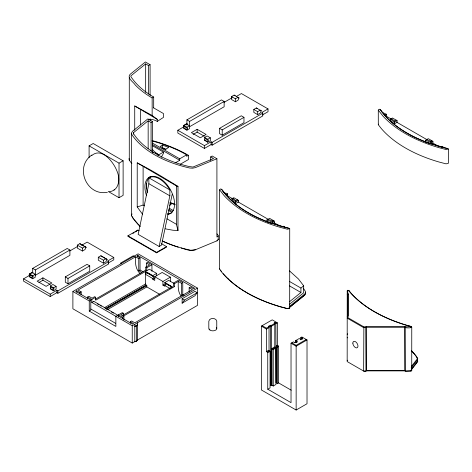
<?xml version="1.0" encoding="UTF-8"?>
<svg xmlns="http://www.w3.org/2000/svg" width="472" height="472" viewBox="0 0 472 472"><rect width="100%" height="100%" fill="white"/><g stroke="black" fill="none" stroke-linecap="round" stroke-linejoin="round"><path stroke-width="0.71" d="M210.671 160.545L210.671 156.893L212.205 156.008L216.913 158.728L216.913 237.009L218.123 236.136L218.058 235.251A129.074 74.523 0 0 0 216.996 233.882M288.917 308.387L286.893 308.464L280.598 306.771A129.074 74.523 0 0 1 222.695 273.341L219.61 269.128L219.61 189.809C221.032 186.77 223.728 192.187 224.666 193.142A119.994 69.278 0 0 0 268.373 222.2L282.462 226.707M227.657 196.128L227.657 193.927L226.377 193.19L225.929 193.449L222.831 191.661M252.337 295.743A128.49 74.187 0 0 0 260.326 299.561A128.561 74.222 0 0 0 271.76 304.045A128.49 74.187 0 0 0 280.84 306.93L287.46 308.67L289.684 308.004L289.725 228.654L267.978 221.964A120.72 69.697 0 0 1 224.011 192.729L221.474 189.254M289.466 301.767L300.935 292.487L300.935 288.056L303.679 285.831L298.475 278.999L289.495 270.893M380.155 109.551L382.686 113.026A120.72 69.697 0 0 0 426.658 142.261L448.4 148.951L448.4 163.282L446.052 163.849L439.279 162.079A129.074 74.523 0 0 1 381.376 128.644L378.308 124.738L378.284 110.106C379.706 107.067 382.408 112.489 383.341 113.439A119.994 69.278 0 0 0 427.048 142.497L430.411 143.659M386.332 117.05L386.332 114.224L382.131 112.318M133.452 134.131L133.452 132.703L148.161 120.802L151.064 122.478L152.598 121.593L152.598 152.314M232.891 198.228L235.729 200.73L235.634 203.585L238.413 201.987L238.413 200.358L233.805 197.703L231.964 198.765L231.964 200.388L235.634 203.585M391.565 118.525L394.403 121.027L394.315 123.882L397.088 122.283L397.088 120.655L392.486 118L390.639 119.062L390.639 120.684L394.315 123.882M129.015 158.557L129.287 160.209L131.871 163.69M140.119 226.353A101.209 58.434 0 0 1 137.741 224.017L133.57 219.167L131.452 215.615L131.511 132.892L132.479 131.328L147.889 118.873L152.598 121.593M131.452 215.615L132.036 213.899M347.811 317.296L347.811 294.481L347.174 294.115L347.716 293.537L347.864 290.256L348.637 290.475L350.395 292.669A129.617 74.836 0 0 0 406.982 325.338C415.431 326.978 410.723 328.506 405.247 327.639L404.61 327.273L366.62 327.273L363.641 327.639L347.174 318.134L347.716 317.562L347.716 316.47M411.761 327.12L411.731 370.762L405.247 371.069L405.247 327.639L405.472 326.884L411.106 326.589M410.793 370.673L411.2 371.081L405.472 371.198L404.61 370.697L366.62 370.697L365.753 371.198L363.865 371.198L347.174 361.558L347.233 290.764L348.076 290.351L349.026 290.699L350.879 292.97A129.074 74.523 0 0 0 407.224 325.503L411.2 326.594M347.174 334.536L347.705 333.792M172.15 194.499L161.53 245.086L159.123 246.478L138.137 234.36L148.863 183.714L148.863 177.802L151.164 176.469M159.123 246.478L169.843 195.827L169.843 189.915A20.986 12.113 60 0 0 148.863 177.802L169.843 189.915M133.452 132.703L133.305 133.352L134.414 134.992A99.209 57.277 0 0 0 188.995 166.504L192.954 167.058L213.568 158.568L210.671 156.893M29.482 276.445L29.866 274.969L29.482 273.937L32.043 272.456L35.241 274.303L35.241 277.259L32.68 278.734L29.482 276.887L29.482 276.445L32.68 278.291L32.68 278.734M32.68 278.291L33.064 276.816L32.68 275.784L29.482 273.937M50.333 288.486L50.716 287.005L50.333 285.973L52.894 284.498L56.091 286.345L56.091 289.295L53.531 290.776L50.333 288.929L50.333 288.486L53.531 290.333L53.531 290.776M53.531 290.333L53.914 288.852L53.531 287.82L50.333 285.973M183.72 127.894L184.104 126.419L183.72 125.381L186.281 123.906L189.478 125.753L189.478 128.708L186.918 130.184L183.72 128.337L183.72 127.894L186.918 129.741L186.918 130.184M186.918 129.741L187.301 128.266L186.918 127.228L183.72 125.381M204.571 139.93L204.954 138.455L204.571 137.423L207.131 135.942L210.329 137.789L210.329 140.744L207.768 142.22L204.571 140.373L204.571 139.93L207.768 141.777L207.768 142.22M207.768 141.777L208.152 140.302L207.768 139.269L204.571 137.423M363.865 326.884L363.641 371.069L365.977 371.069L365.753 326.884L363.865 326.884L347.716 317.562M405.472 326.884L404.834 326.518L404.61 327.273L404.834 370.827L366.396 370.827M217.669 240.095L217.22 240.744M218.217 235.829L218.217 239.67L216.925 240.903M219.61 269.128L219.698 268.828M378.284 124.437L378.379 124.13M305.054 294.139L304.281 295.395L289.566 307.284M417.213 361.747L411.413 369.358M86.022 247.275L85.001 249.564L82.441 251.039L77.325 248.089L77.325 245.133L79.88 243.658L86.022 247.275L79.88 243.658M107.002 259.388L105.976 261.677L103.421 263.152L98.3 260.202L98.3 257.246L100.86 255.771L107.002 259.388L100.86 255.771M238.98 97.987L237.959 100.276L235.398 101.751L231.563 99.533L231.563 96.583L234.118 95.102L238.98 97.987L237.959 97.32L235.398 98.795L231.563 96.583M152.834 278.58L153.86 276.734L145.541 271.86L146.568 272.527L145.541 274.374L152.834 278.58L152.834 279.318L154.751 280.427L154.751 276.734L162.173 272.45L170.357 277.176L170.357 281.477M261.24 110.837L260.214 113.127L257.659 114.602L253.818 112.383L253.818 109.433L256.379 107.952L261.24 110.837L260.214 110.171L257.659 111.646L253.818 109.433M161.288 157.194L163.459 153.435L163.459 152.102L152.332 145.677M271.972 385.288L271.972 348.802L274.273 347.032L275.937 347.994L275.937 384.473L273.247 386.025L271.972 385.288L270.438 385.435L270.438 326.058L270.208 325.302L268.485 326.294L269.028 327.609L266.468 329.084L261.352 326.128L261.352 389.937L296.145 410.026L307.018 403.749L307.018 339.94L301.903 336.984L300.752 337.651L300.752 339.852M278.622 382.922L277.471 383.588L276.191 382.851L276.191 346.365L277.341 345.256L278.622 346.442L278.622 382.922L291.206 390.191M154.751 276.734L162.94 281.459L162.94 285.153L164.858 286.262L164.858 285.525L166.138 283.53L171.607 286.687M136.591 325.922L137.358 324.889L134.797 326.364L136.591 325.922L136.591 341.132L134.797 341.575L132.243 343.055L72.889 308.788L72.889 291.507L138.125 253.842L197.479 288.109L197.479 305.39L136.933 340.341M137.358 322.818L137.358 340.1L136.591 341.132L134.797 341.575L134.797 324.293M182.127 303.177L184.428 300.074L197.219 292.687L194.918 291.36L182.127 298.741L182.127 303.177L194.918 295.791L197.219 292.687M411.549 366.231L417.077 359.192L417.189 358.053L415.861 355.988A90.176 52.062 0 0 0 411.531 350.973M411.153 367.93L417.596 359.717L417.726 358.437L416.357 356.307A90.718 52.38 0 0 0 411.519 350.773M411.153 369.995L417.366 362.154L417.749 361.346L417.555 360.148M347.811 294.481L348.354 293.908L347.716 293.537M91.828 155.034C74.228 166.982 86.518 196.346 107.362 192.299M91.792 155.506C101.751 146.904 113.445 162.097 116.802 170.652C120.401 178.121 119.575 190.558 109.433 191.691M150.102 95.415L150.102 64.694L148.568 65.579L145.665 63.903L130.962 75.803L130.815 76.452L131.918 78.092A99.209 57.277 0 0 0 153.683 97.037L153.683 107.911M289.725 228.654L287.371 229.221L280.598 227.451A129.074 74.523 0 0 1 224.288 195.803L219.61 189.809M448.4 148.951L446.052 149.518L439.279 147.748A129.074 74.523 0 0 1 396.338 127.794L394.197 126.213A129.074 74.523 0 0 1 382.963 116.1L378.284 110.106M289.466 304.281L303.679 292.776L303.679 285.831M289.419 306.47L305.124 293.69L305.561 291.672L304.009 289.236A101.344 58.51 0 0 0 303.236 288.227M289.419 307.502L304.735 295.118L305.596 293.731L305.561 292.705M289.684 308.004L288.988 308.422L288.392 308.092M347.174 291.106L347.716 290.681M136.414 340.837L137.358 340.1M148.733 119.611A20.986 12.113 60 0 1 157.247 121.422L157.247 119.357L152.149 115.475L152.149 97.928L153.683 97.037M89.096 157.63L89.096 145.866L93.19 143.506L123.121 160.787L123.121 195.349L119.027 197.709L108.2 191.461M157.247 121.422L163.459 117.392L163.459 113.551L153.553 107.834M186.918 125.163L186.918 119.847L221.457 99.905L224.141 101.456L224.141 106.772L189.608 126.714L189.608 121.398L224.141 101.456M183.466 127.228L183.466 125.829L187.266 123.635M223.988 102.43L232.218 97.68M89.096 145.866L119.027 163.147L123.121 160.787M262.379 114.979L268.019 111.722L268.019 108.914L261.748 112.531L262.774 113.127L262.774 115.929L212.117 145.175L211.096 144.585L204.441 148.426L177.838 133.063L177.838 130.26L184.487 126.419L183.466 125.829M236.395 96.447L241.41 93.556L268.019 108.914M186.918 127.228L189.478 125.753M162.575 145.081L160.273 146.409L165.389 149.364L168.728 147.435L162.575 145.081L162.575 148.037L165.991 149.347M197.154 129.298L191.396 132.62L200.352 137.789L206.105 134.467L197.154 129.298L197.154 132.107L204.317 136.237M193.125 134.431L197.154 132.107M157.754 155.394L163.459 152.102M219.539 128.337L241.28 115.782L243.971 117.333L243.971 122.649L222.223 135.204L219.539 133.653L219.539 128.337L222.223 129.888L243.971 117.333M207.768 139.269L210.329 137.789M152.444 143.075L179.714 158.816L186.623 154.828L186.623 156.309L188.399 155.282L188.399 159.565L180.127 164.339M177.838 130.26L204.441 145.618L211.096 141.777L212.117 142.367L262.774 113.127M175.342 162.822L179.714 160.297L179.714 158.816M32.68 273.052L32.68 268.397L67.219 248.455L69.903 250.007L69.903 255.322L35.37 275.264L35.37 269.949L69.903 250.007M33.028 272.185L29.229 274.38L29.229 276.149M69.75 250.98L77.349 246.596M108.141 263.087L113.781 259.83L113.781 257.464L107.51 261.087L108.536 261.677L108.536 264.037L57.879 293.283L56.858 292.693L50.209 296.534L23.6 281.17L23.6 278.81L30.249 274.969M81.532 245.363L87.172 242.107L113.781 257.464M32.68 275.784L35.241 274.303M77.325 245.133L82.441 248.089L85.001 246.608M42.917 277.849L37.158 281.17L46.114 286.345L51.867 283.017L42.917 277.849L42.917 280.215L50.079 284.35M169.548 205.302L171.218 204.335L169.855 203.815M38.887 282.539L42.917 280.215M161.448 243.682L166.539 246.626L166.539 247.068L156.562 252.827L127.906 236.283L127.906 235.841L137.883 230.076L139.157 230.814M132.874 233.416L134.119 232.696M135.358 231.976L136.603 231.262L136.603 230.82M65.301 276.887L87.049 264.338L89.733 265.883L89.733 271.205L67.986 283.76L65.301 282.209L65.301 276.887L67.986 278.439L89.733 265.883M53.531 287.82L56.091 286.345M98.3 257.246L103.421 260.202L105.976 258.721M23.6 278.81L50.209 294.168L56.858 290.333L57.879 290.923L108.536 261.677M227.657 193.927L225.946 194.912L233.097 199.042M81.202 294.723L81.202 291.873L79.921 292.616L76.724 290.77L75.703 291.36L90.795 300.074L90.795 310.192L89.261 311.077L89.261 300.959L72.889 291.507M142.992 271.719L140.042 270.013L140.042 257.901L138.762 258.644L135.564 256.798L78.004 290.026L81.202 291.873M189.16 292.015L189.16 287.737L190.44 287L193.638 288.846L194.665 288.256L137.871 255.464L136.845 256.06L140.042 257.901M235.729 200.73L237.387 199.768M386.332 114.224L384.621 115.215L391.778 119.345M238.413 200.358L235.634 201.963L231.964 198.765M127.906 235.841L156.562 252.384L166.539 246.626M87.597 298.469L87.597 297.047L88.878 296.304L92.075 298.151L94.636 296.676L95.657 297.266L95.657 300.221L145.541 271.418L152.834 275.63L156.674 273.412L156.674 275.872M146.438 267.347L146.438 263.075L147.718 262.338L151.937 264.774L151.937 271.276M394.403 121.027L396.067 120.065M397.088 120.655L394.315 122.26L390.639 119.062M138.762 258.644L138.762 270.751L140.042 270.013M95.267 299.266L145.801 270.09L145.801 267.134L149.636 264.922L146.438 263.075M89.261 300.959L90.795 300.074M87.597 297.047L91.822 299.484L95.657 297.266M145.801 267.134L146.821 267.724L151.937 264.774M91.822 299.484L91.822 302.434L93.739 301.331L118.442 315.591M145.801 270.09L146.821 270.68L149.382 269.205L156.674 273.412M152.834 279.318L155.028 278.055M104.182 307.856L145.541 283.973L145.541 271.418M105.457 308.594L146.184 285.082L145.541 283.973M106.094 308.375L146.184 285.23L146.821 285.595L146.821 286.929L107.368 309.703M106.731 308.741L146.821 285.595M271.772 223.492L266.845 221.604L266.845 219.982L269.624 218.377L274.226 221.038L274.226 222.66L272.385 223.728L272.291 220.973L267.984 219.327M162.94 281.459L170.357 277.176M164.858 282.569L172.15 286.781L172.15 287.224L164.858 283.011L164.858 282.569L168.699 280.356L174.451 283.678L178.292 281.459L181.49 283.306L182.764 282.569L182.764 294.681L181.49 295.419L181.49 283.306M272.291 220.973L273.205 220.448M162.94 285.153L165.684 283.572M274.226 221.038L272.385 222.1L266.845 219.982M118.425 316.618L118.425 314.842L122.266 312.629L123.286 313.219L123.286 316.175L174.451 286.634L174.451 283.678M123.286 313.219L120.726 314.694L123.924 316.541L123.924 320.104M430.446 143.789L425.526 141.907L425.526 140.278L428.299 138.674L432.907 141.334L432.907 142.957L431.066 144.025L430.971 141.27L426.664 139.624M122.897 315.219L172.15 286.781M118.425 314.842L122.649 317.278L123.924 316.541M282.439 226.873L283.578 226.212L284.858 226.955L284.409 227.215M430.971 141.27L431.88 140.744M432.907 141.334L431.066 142.397L425.526 140.278M130.319 323.137L130.319 321.709L131.6 320.972L134.797 322.818L192.358 289.584L189.16 287.737M441.113 147.17L442.258 146.515L443.532 147.252L443.084 147.512M91.822 302.434L132.243 325.774L197.479 288.109M261.352 326.128L272.226 319.851L277.341 322.807L277.341 345.256M262.119 325.686L266.468 328.199L268.485 327.037M270.208 325.302L271.488 325.302L274.244 323.709L274.244 322.789L276.574 322.364M269.028 351.068L269.028 326.872L270.438 326.058L271.713 326.058L274.787 324.282L274.244 323.709M277.341 322.807L276.061 323.544L274.787 323.544L274.244 322.789M266.468 351.534L268.391 350.43L270.049 351.386L270.049 387.872L267.748 389.199L267.748 352.72L266.468 351.534L266.468 328.199M267.364 352.053L269.282 350.944M272.356 348.141L273.247 348.655L275.17 347.545M276.574 345.705L277.471 346.218L278.238 345.775M267.748 352.72L270.049 351.386M275.937 347.994L273.247 349.54L271.972 348.802M278.622 346.442L277.471 347.103L276.191 346.365M267.748 389.199L291.029 402.64L291.029 343.262L293.46 341.864L294.74 342.601L296.947 342.224L296.947 341.327M295.378 342.218L295.378 340.754L299.218 338.536L300.493 339.274L302.446 339.073L302.446 338.153M291.796 342.819L296.145 345.333L306.251 339.498M307.018 339.94L296.145 346.218L291.029 343.262M347.174 316.783L348.354 316.098L348.354 293.908M365.753 326.884L366.396 326.518L404.834 326.518M276.191 382.851L275.837 322.789M216.913 158.728L195.337 167.625L192.635 168.179L189.779 168.026A101.215 58.439 0 0 1 177.991 164.881L177.041 164.58A101.215 58.439 0 0 1 137.741 141.895L137.222 141.346A101.215 58.439 0 0 1 131.782 134.538L131.452 133.493M217.267 240.702L195.048 249.924C188.959 251.723 182.87 248.036 177.047 246.708A101.209 58.434 0 0 1 162.179 240.885M134.455 341.775L135.942 341.203M195.337 249.747L190.635 250.284L181.195 247.965M142.674 214.453L137.222 206.972L143.11 205.054L144.361 205.78M113.988 189.95L114.466 189.803M294.994 342.454L296.947 342.224M137.222 206.972L137.222 162.864L148.326 168.787A66.357 3.982 32.4 0 1 161.577 176.434L177.991 186.405L177.991 230.507L172.994 230.247L165.253 228.826M447.533 148.456L441.827 147.205M288.858 228.159L283.147 226.908M441.137 147.004L430.788 143.807M178.251 247.169L177.307 246.874A100.678 58.127 0 0 1 162.521 241.086M137.222 162.864L176.369 185.856L177.991 186.405M164.858 283.011L166.138 283.53M134.726 130.225L134.726 105.964L152.149 115.475M396.976 122.348L426.918 139.629M432.794 143.022L438.759 146.468M150.102 64.694L145.394 61.974L129.983 74.428C126.75 78.293 133.546 81.986 135.252 84.995A101.215 58.439 0 0 0 152.149 97.928M186.918 119.847L189.608 121.398M184.104 126.419L187.301 128.266M204.954 138.455L208.152 140.302M134.726 105.964L157.247 119.357M152.444 144.55L179.714 160.297M155.689 153.022L158.781 154.804A20.986 12.113 60 0 1 152.22 149.246M238.301 202.045L268.238 219.332M274.12 222.725L280.079 226.171M148.863 183.714L169.843 195.827M169.525 208.394L173.33 210.595M168.887 209.503L172.693 211.704M168.162 210.276L171.95 212.465M289.519 281.459L300.935 288.056M289.519 285.89L300.935 292.487M166.952 218.825L176.369 224.259L177.991 230.507M347.174 337.539L347.716 337.852M301.519 337.209L302.8 337.946L301.903 338.465L301.903 339.203M300.752 337.651L302.033 338.389M296.145 340.312L297.425 341.049L296.404 341.639L296.404 342.377M295.378 340.754L296.658 341.492M182.764 282.569L178.546 280.132L173.43 283.088L173.43 286.044L174.451 286.634M134.414 256.426L133.263 255.759L120.472 263.146L121.623 263.813M146.568 272.527L153.86 276.734M182.764 294.681L183.95 295.366M164.858 285.525L170.327 288.681M138.762 270.751L141.718 272.456M182.127 298.741L184.428 300.074M146.821 286.929L159.477 294.233M130.319 321.709L133.517 323.556L132.496 324.146L117.404 315.432L115.864 316.323L115.864 326.435L89.261 311.077M97.539 303.968L98.807 304.7M100.07 305.431L101.338 306.163M105.775 308.717L107.044 309.449M111.475 312.01L113.374 313.107M32.68 268.397L35.37 269.949M90.795 309.007L115.628 323.344M29.866 274.969L33.064 276.816M50.716 287.005L53.914 288.852M410.776 326.353L411.153 326.571M348.637 290.475L349.026 290.699M256.379 107.952L257.399 108.619M234.118 95.102L235.144 95.769M411.2 370.024L411.761 370.544M347.174 360.207L347.716 360.779M268.485 326.294L269.028 326.872M140.066 273.542C135.505 269.27 135.086 262.638 135.564 256.798M134.066 219.48L138.213 224.306A100.678 58.127 0 0 0 140.09 226.171M220.276 270.043L221.681 271.842M132.65 217.498L133.358 218.489M181.106 296.15C177.838 291.985 178.139 286.445 178.292 281.459M218.058 239.092L218.217 239.67M132.083 216.554L132.296 217.002M366.396 326.518L366.62 370.697M271.488 325.302L271.713 385.435M410.422 326.884L410.451 327.639M296.145 345.333L296.145 410.026M277.471 346.218L277.471 383.588M274.787 323.544L274.787 347.74M273.247 348.655L273.247 386.025M257.659 111.646L257.659 114.602M235.398 98.795L235.398 101.751M222.223 129.888L222.223 135.204M216.766 328.595L216.766 321.355C216.371 317.532 209.338 317.479 208.813 321.267L208.813 328.5A3.982 2.295 0 0 0 213.745 330.778A3.982 2.295 0 0 0 216.276 327.438M212.117 142.367L212.117 145.175M211.096 141.777L211.096 144.585M204.441 145.618L204.441 148.426M176.369 185.856L176.369 224.259M156.562 252.384L156.562 252.827M152.834 275.63L152.834 276.073M151.064 122.478L151.064 150.981M150.102 118.82L150.102 120.283M148.568 65.579L148.568 94.081M148.161 120.802L148.161 148.58M146.821 267.724L146.821 270.68M146.432 183.809L146.432 188.859M145.665 63.903L145.665 92.412M143.11 166.651L143.11 205.054M140.615 109.752L140.615 124.974M137.883 230.076L137.883 230.525M137.871 255.464L137.871 256.904M132.243 325.774L132.243 343.055M129.287 77.638L129.287 160.209M122.649 317.278L122.649 318.706M119.027 163.147L119.027 197.709M103.421 260.202L103.421 263.152M93.739 301.331L93.739 301.773M82.441 248.089L82.441 251.039M79.921 292.616L79.921 294.038M76.724 290.77L76.724 292.203M67.986 278.439L67.986 283.76M57.879 290.923L57.879 293.283M56.858 290.333L56.858 292.693M50.209 294.168L50.209 296.534M252.337 295.743A128.561 74.222 0 0 1 242.555 290.097A128.49 74.187 0 0 1 235.959 285.489A128.561 74.222 0 0 1 228.171 278.881M228.188 278.893A128.49 74.187 0 0 1 223.191 273.648M171.767 212.742A20.986 12.113 60 0 1 167.542 213.722M147.388 192.588A20.986 12.113 60 0 1 150.78 176.398M169.879 202.364A129.074 74.523 0 0 1 175.035 204.4M170.598 202.995A119.168 68.8 0 0 1 175.094 204.801M146.432 195.349A20.986 12.113 60 0 1 152.698 176.31A20.986 12.113 60 0 1 172.534 194.169A20.986 12.113 60 0 1 167.707 214.512M152.232 140.591A129.074 74.523 0 0 1 188.399 155.282M151.972 140.927A119.168 68.8 0 0 1 186.623 154.828M153.406 152.887A20.986 12.113 60 0 1 152.019 151.577M209.94 329.456A3.257 1.882 0 0 1 209.627 328.996M352.849 343.12A3.617 2.089 60 0 0 356.684 347.899A3.617 2.089 60 0 0 356.684 342.778A3.617 2.089 60 0 0 352.849 343.12"/></g></svg>
